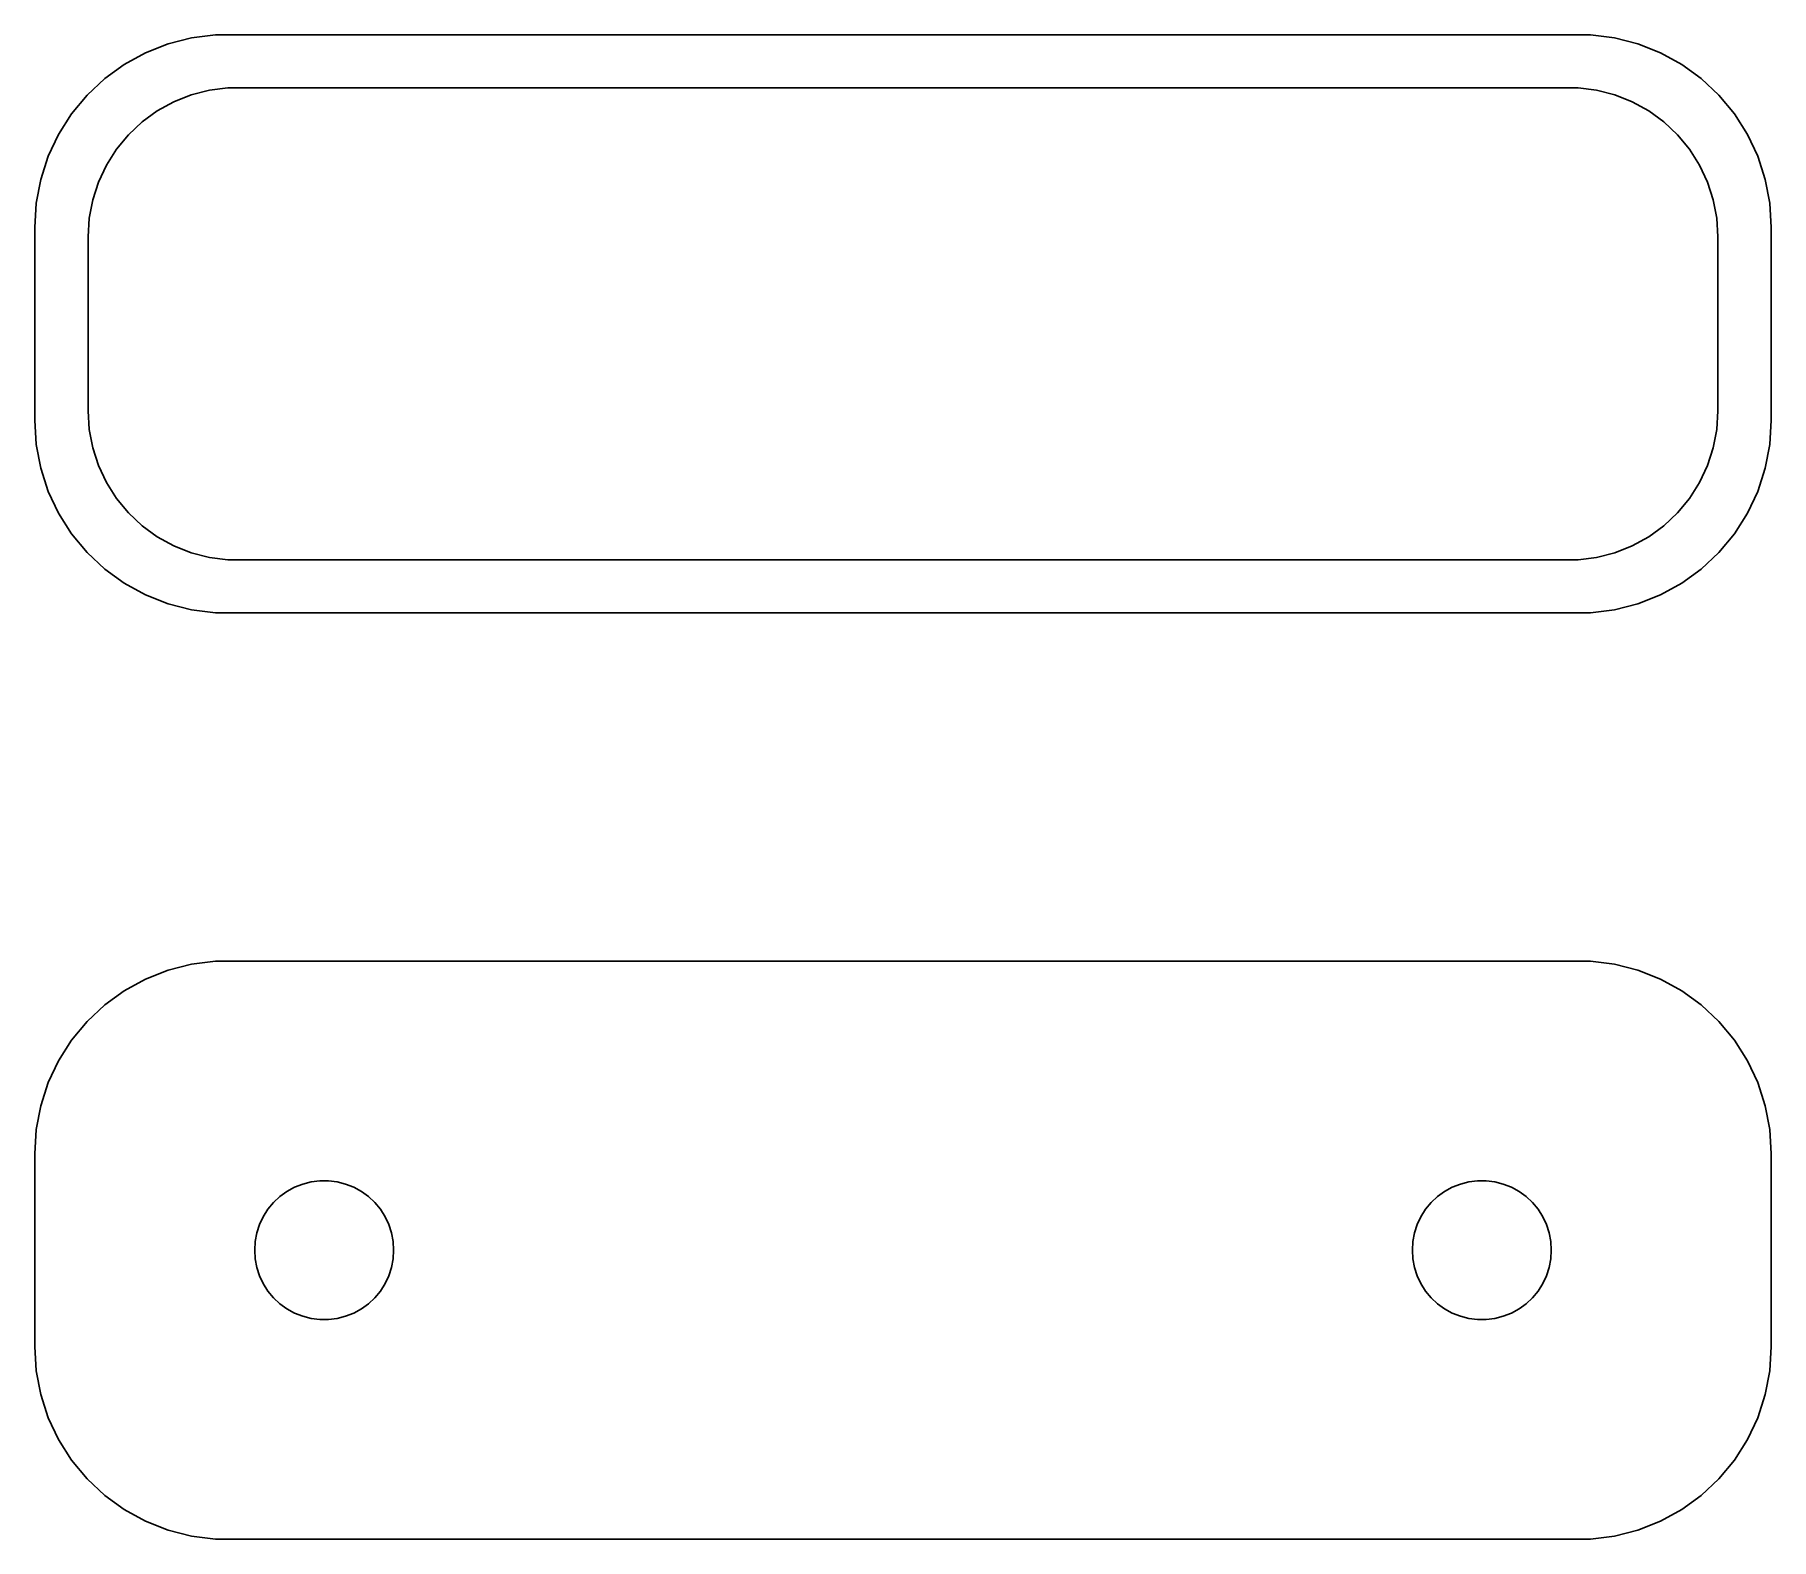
# Model space of a CAD drawing. Header units: metres. Extents: x -22.5 to 22.5, y 16.5 to 55.5.
import ezdxf

# ---------------------------------------------------------------- set-up
doc = ezdxf.new("R2010")
doc.units = ezdxf.units.M

msp = doc.modelspace()

# ---------------------------------------------------------------- linework, layer by layer
for p, q in [((-18.4369, 55.4114), (-19.0451, 55.2553)), ((-17.8139, 55.4901), (-18.4369, 55.4114)), ((17.8139, 55.4901), (-17.8139, 55.4901)), ((18.4369, 55.4114), (17.8139, 55.4901)), ((19.0451, 55.2553), (18.4369, 55.4114)), ((-19.6289, 55.0241), (-20.1791, 54.7216)), ((-19.0451, 55.2553), (-19.6289, 55.0241)), ((19.6289, 55.0241), (19.0451, 55.2553)), ((20.1791, 54.7216), (19.6289, 55.0241)), ((-20.1791, 54.7216), (-20.6871, 54.3526)), ((20.6871, 54.3526), (20.1791, 54.7216)), ((-20.6871, 54.3526), (-21.1448, 53.9227)), ((-18.4457, 53.9301), (-17.9751, 54.0509)), ((-17.9751, 54.0509), (-17.493, 54.1118)), ((-17.493, 54.1118), (17.493, 54.1118)), ((17.493, 54.1118), (17.9751, 54.0509)), ((17.9751, 54.0509), (18.4457, 53.9301)), ((21.1448, 53.9227), (20.6871, 54.3526)), ((-21.1448, 53.9227), (-21.5451, 53.4389)), ((-19.3234, 53.5171), (-18.8975, 53.7512)), ((-18.8975, 53.7512), (-18.4457, 53.9301)), ((18.4457, 53.9301), (18.8975, 53.7512)), ((18.8975, 53.7512), (19.3234, 53.5171)), ((21.5451, 53.4389), (21.1448, 53.9227)), ((-21.5451, 53.4389), (-21.8815, 52.9088)), ((-20.0707, 52.8988), (-19.7165, 53.2315)), ((-19.7165, 53.2315), (-19.3234, 53.5171)), ((19.3234, 53.5171), (19.7165, 53.2315)), ((19.7165, 53.2315), (20.0707, 52.8988)), ((21.8815, 52.9088), (21.5451, 53.4389)), ((-21.8815, 52.9088), (-22.1489, 52.3406)), ((-20.3805, 52.5244), (-20.0707, 52.8988)), ((20.0707, 52.8988), (20.3805, 52.5244)), ((22.1489, 52.3406), (21.8815, 52.9088)), ((-22.1489, 52.3406), (-22.3429, 51.7434)), ((-20.6408, 52.1141), (-20.3805, 52.5244)), ((20.3805, 52.5244), (20.6408, 52.1141)), ((22.3429, 51.7434), (22.1489, 52.3406)), ((-20.8477, 51.6744), (-20.6408, 52.1141)), ((20.6408, 52.1141), (20.8477, 51.6744)), ((-22.3429, 51.7434), (-22.4606, 51.1267)), ((-20.9979, 51.2123), (-20.8477, 51.6744)), ((20.8477, 51.6744), (20.9979, 51.2123)), ((22.4606, 51.1267), (22.3429, 51.7434)), ((-22.4606, 51.1267), (-22.5, 50.5)), ((-21.089, 50.735), (-20.9979, 51.2123)), ((20.9979, 51.2123), (21.089, 50.735)), ((22.5, 50.5), (22.4606, 51.1267)), ((-22.5, 50.5), (-22.5, 45.5)), ((-21.1195, 50.25), (-21.089, 50.735)), ((21.089, 50.735), (21.1195, 50.25)), ((22.5, 45.5), (22.5, 50.5)), ((-21.1195, 45.75), (-21.1195, 50.25)), ((21.1195, 50.25), (21.1195, 45.75)), ((-22.5, 45.5), (-22.4606, 44.8733)), ((-21.089, 45.265), (-21.1195, 45.75)), ((21.1195, 45.75), (21.089, 45.265)), ((22.4606, 44.8733), (22.5, 45.5)), ((-20.9979, 44.7877), (-21.089, 45.265)), ((21.089, 45.265), (20.9979, 44.7877)), ((-22.4606, 44.8733), (-22.3429, 44.2566)), ((-20.8477, 44.3256), (-20.9979, 44.7877)), ((20.9979, 44.7877), (20.8477, 44.3256)), ((22.3429, 44.2566), (22.4606, 44.8733)), ((-22.3429, 44.2566), (-22.1489, 43.6594)), ((-20.6408, 43.8859), (-20.8477, 44.3256)), ((20.8477, 44.3256), (20.6408, 43.8859)), ((22.1489, 43.6594), (22.3429, 44.2566)), ((-22.1489, 43.6594), (-21.8815, 43.0912)), ((-20.3805, 43.4756), (-20.6408, 43.8859)), ((20.6408, 43.8859), (20.3805, 43.4756)), ((21.8815, 43.0912), (22.1489, 43.6594)), ((-20.0707, 43.1012), (-20.3805, 43.4756)), ((20.3805, 43.4756), (20.0707, 43.1012)), ((-21.8815, 43.0912), (-21.5451, 42.5611)), ((-19.7165, 42.7685), (-20.0707, 43.1012)), ((-19.3234, 42.4829), (-19.7165, 42.7685)), ((19.7165, 42.7685), (19.3234, 42.4829)), ((20.0707, 43.1012), (19.7165, 42.7685)), ((21.5451, 42.5611), (21.8815, 43.0912)), ((-21.5451, 42.5611), (-21.1448, 42.0773)), ((-18.8975, 42.2488), (-19.3234, 42.4829)), ((19.3234, 42.4829), (18.8975, 42.2488)), ((21.1448, 42.0773), (21.5451, 42.5611)), ((-21.1448, 42.0773), (-20.6871, 41.6474)), ((-18.4457, 42.0699), (-18.8975, 42.2488)), ((-17.9751, 41.9491), (-18.4457, 42.0699)), ((-17.493, 41.8882), (-17.9751, 41.9491)), ((17.493, 41.8882), (-17.493, 41.8882)), ((17.9751, 41.9491), (17.493, 41.8882)), ((18.4457, 42.0699), (17.9751, 41.9491)), ((18.8975, 42.2488), (18.4457, 42.0699)), ((20.6871, 41.6474), (21.1448, 42.0773)), ((-20.6871, 41.6474), (-20.1791, 41.2784)), ((20.1791, 41.2784), (20.6871, 41.6474)), ((-20.1791, 41.2784), (-19.6289, 40.9759)), ((-19.6289, 40.9759), (-19.0451, 40.7447)), ((19.0451, 40.7447), (19.6289, 40.9759)), ((19.6289, 40.9759), (20.1791, 41.2784)), ((-19.0451, 40.7447), (-18.4369, 40.5886)), ((-18.4369, 40.5886), (-17.8139, 40.5099)), ((-17.8139, 40.5099), (17.8139, 40.5099)), ((17.8139, 40.5099), (18.4369, 40.5886)), ((18.4369, 40.5886), (19.0451, 40.7447)), ((-19.0451, 31.2553), (-19.6289, 31.0241)), ((-18.4369, 31.4114), (-19.0451, 31.2553)), ((-17.8139, 31.4901), (-18.4369, 31.4114)), ((17.8139, 31.4901), (-17.8139, 31.4901)), ((18.4369, 31.4114), (17.8139, 31.4901)), ((19.0451, 31.2553), (18.4369, 31.4114)), ((19.6289, 31.0241), (19.0451, 31.2553)), ((-20.1791, 30.7216), (-20.6871, 30.3526)), ((-19.6289, 31.0241), (-20.1791, 30.7216)), ((20.1791, 30.7216), (19.6289, 31.0241)), ((20.6871, 30.3526), (20.1791, 30.7216)), ((-20.6871, 30.3526), (-21.1448, 29.9227)), ((21.1448, 29.9227), (20.6871, 30.3526)), ((-21.1448, 29.9227), (-21.5451, 29.4389)), ((21.5451, 29.4389), (21.1448, 29.9227)), ((-21.5451, 29.4389), (-21.8815, 28.9088)), ((21.8815, 28.9088), (21.5451, 29.4389)), ((-21.8815, 28.9088), (-22.1489, 28.3406)), ((22.1489, 28.3406), (21.8815, 28.9088)), ((-22.1489, 28.3406), (-22.3429, 27.7434)), ((22.3429, 27.7434), (22.1489, 28.3406)), ((-22.3429, 27.7434), (-22.4606, 27.1267)), ((22.4606, 27.1267), (22.3429, 27.7434)), ((-22.4606, 27.1267), (-22.5, 26.5)), ((22.5, 26.5), (22.4606, 27.1267)), ((-22.5, 26.5), (-22.5, 21.5)), ((22.5, 21.5), (22.5, 26.5)), ((-15.7664, 25.6287), (-15.5562, 25.7119)), ((-15.5562, 25.7119), (-15.3373, 25.7681)), ((-15.3373, 25.7681), (-15.113, 25.7964)), ((-15.113, 25.7964), (-14.887, 25.7964)), ((-14.887, 25.7964), (-14.6627, 25.7681)), ((-14.6627, 25.7681), (-14.4438, 25.7119)), ((-14.4438, 25.7119), (-14.2336, 25.6287)), ((14.2336, 25.6287), (14.4438, 25.7119)), ((14.4438, 25.7119), (14.6627, 25.7681)), ((14.6627, 25.7681), (14.887, 25.7964)), ((14.887, 25.7964), (15.113, 25.7964)), ((15.113, 25.7964), (15.3373, 25.7681)), ((15.3373, 25.7681), (15.5562, 25.7119)), ((15.5562, 25.7119), (15.7664, 25.6287)), ((-16.4562, 25.058), (-16.3121, 25.2322)), ((-16.3121, 25.2322), (-16.1474, 25.3869)), ((-16.1474, 25.3869), (-15.9645, 25.5198)), ((-15.9645, 25.5198), (-15.7664, 25.6287)), ((-14.2336, 25.6287), (-14.0355, 25.5198)), ((-14.0355, 25.5198), (-13.8526, 25.3869)), ((-13.8526, 25.3869), (-13.6879, 25.2322)), ((-13.6879, 25.2322), (-13.5438, 25.058)), ((13.5438, 25.058), (13.6879, 25.2322)), ((13.6879, 25.2322), (13.8526, 25.3869)), ((13.8526, 25.3869), (14.0355, 25.5198)), ((14.0355, 25.5198), (14.2336, 25.6287)), ((15.7664, 25.6287), (15.9645, 25.5198)), ((15.9645, 25.5198), (16.1474, 25.3869)), ((16.1474, 25.3869), (16.3121, 25.2322)), ((16.3121, 25.2322), (16.4562, 25.058)), ((-16.6736, 24.6626), (-16.5773, 24.8671)), ((-16.5773, 24.8671), (-16.4562, 25.058)), ((-13.5438, 25.058), (-13.4226, 24.8671)), ((-13.4226, 24.8671), (-13.3264, 24.6626)), ((13.3264, 24.6626), (13.4226, 24.8671)), ((13.4226, 24.8671), (13.5438, 25.058)), ((16.4562, 25.058), (16.5773, 24.8671)), ((16.5773, 24.8671), (16.6736, 24.6626)), ((-16.7858, 24.2256), (-16.7434, 24.4476)), ((-16.7434, 24.4476), (-16.6736, 24.6626)), ((-13.3264, 24.6626), (-13.2565, 24.4476)), ((-13.2565, 24.4476), (-13.2142, 24.2256)), ((13.2142, 24.2256), (13.2565, 24.4476)), ((13.2565, 24.4476), (13.3264, 24.6626)), ((16.6736, 24.6626), (16.7434, 24.4476)), ((16.7434, 24.4476), (16.7858, 24.2256)), ((-16.8, 24), (-16.7858, 24.2256)), ((-16.7858, 23.7744), (-16.8, 24)), ((-13.2142, 24.2256), (-13.2, 24)), ((-13.2, 24), (-13.2142, 23.7744)), ((13.2, 24), (13.2142, 24.2256)), ((13.2142, 23.7744), (13.2, 24)), ((16.7858, 24.2256), (16.8, 24)), ((16.8, 24), (16.7858, 23.7744)), ((-16.7434, 23.5524), (-16.7858, 23.7744)), ((-16.6736, 23.3374), (-16.7434, 23.5524)), ((-13.2565, 23.5524), (-13.3264, 23.3374)), ((-13.2142, 23.7744), (-13.2565, 23.5524)), ((13.2565, 23.5524), (13.2142, 23.7744)), ((13.3264, 23.3374), (13.2565, 23.5524)), ((16.7434, 23.5524), (16.6736, 23.3374)), ((16.7858, 23.7744), (16.7434, 23.5524)), ((-16.5773, 23.1329), (-16.6736, 23.3374)), ((-16.4562, 22.942), (-16.5773, 23.1329)), ((-13.4226, 23.1329), (-13.5438, 22.942)), ((-13.3264, 23.3374), (-13.4226, 23.1329)), ((13.4226, 23.1329), (13.3264, 23.3374)), ((13.5438, 22.942), (13.4226, 23.1329)), ((16.5773, 23.1329), (16.4562, 22.942)), ((16.6736, 23.3374), (16.5773, 23.1329)), ((-16.3121, 22.7678), (-16.4562, 22.942)), ((-16.1474, 22.6131), (-16.3121, 22.7678)), ((-15.9645, 22.4802), (-16.1474, 22.6131)), ((-13.8526, 22.6131), (-14.0355, 22.4802)), ((-13.6879, 22.7678), (-13.8526, 22.6131)), ((-13.5438, 22.942), (-13.6879, 22.7678)), ((13.6879, 22.7678), (13.5438, 22.942)), ((13.8526, 22.6131), (13.6879, 22.7678)), ((14.0355, 22.4802), (13.8526, 22.6131)), ((16.1474, 22.6131), (15.9645, 22.4802)), ((16.3121, 22.7678), (16.1474, 22.6131)), ((16.4562, 22.942), (16.3121, 22.7678)), ((-15.7664, 22.3713), (-15.9645, 22.4802)), ((-15.5562, 22.2881), (-15.7664, 22.3713)), ((-15.3373, 22.2319), (-15.5562, 22.2881)), ((-15.113, 22.2036), (-15.3373, 22.2319)), ((-14.887, 22.2036), (-15.113, 22.2036)), ((-14.6627, 22.2319), (-14.887, 22.2036)), ((-14.4438, 22.2881), (-14.6627, 22.2319)), ((-14.2336, 22.3713), (-14.4438, 22.2881)), ((-14.0355, 22.4802), (-14.2336, 22.3713)), ((14.2336, 22.3713), (14.0355, 22.4802)), ((14.4438, 22.2881), (14.2336, 22.3713)), ((14.6627, 22.2319), (14.4438, 22.2881)), ((14.887, 22.2036), (14.6627, 22.2319)), ((15.113, 22.2036), (14.887, 22.2036)), ((15.3373, 22.2319), (15.113, 22.2036)), ((15.5562, 22.2881), (15.3373, 22.2319)), ((15.7664, 22.3713), (15.5562, 22.2881)), ((15.9645, 22.4802), (15.7664, 22.3713)), ((-22.5, 21.5), (-22.4606, 20.8733)), ((22.4606, 20.8733), (22.5, 21.5)), ((-22.4606, 20.8733), (-22.3429, 20.2566)), ((22.3429, 20.2566), (22.4606, 20.8733)), ((-22.3429, 20.2566), (-22.1489, 19.6594)), ((22.1489, 19.6594), (22.3429, 20.2566)), ((-22.1489, 19.6594), (-21.8815, 19.0912)), ((21.8815, 19.0912), (22.1489, 19.6594)), ((-21.8815, 19.0912), (-21.5451, 18.5611)), ((21.5451, 18.5611), (21.8815, 19.0912)), ((-21.5451, 18.5611), (-21.1448, 18.0773)), ((21.1448, 18.0773), (21.5451, 18.5611)), ((-21.1448, 18.0773), (-20.6871, 17.6474)), ((20.6871, 17.6474), (21.1448, 18.0773)), ((-20.6871, 17.6474), (-20.1791, 17.2784)), ((20.1791, 17.2784), (20.6871, 17.6474)), ((-20.1791, 17.2784), (-19.6289, 16.9759)), ((19.6289, 16.9759), (20.1791, 17.2784)), ((-19.6289, 16.9759), (-19.0451, 16.7447)), ((-19.0451, 16.7447), (-18.4369, 16.5886)), ((18.4369, 16.5886), (19.0451, 16.7447)), ((19.0451, 16.7447), (19.6289, 16.9759)), ((-18.4369, 16.5886), (-17.8139, 16.5099)), ((-17.8139, 16.5099), (17.8139, 16.5099)), ((17.8139, 16.5099), (18.4369, 16.5886))]:
    msp.add_line(p, q)

doc.saveas('drawing.dxf')
